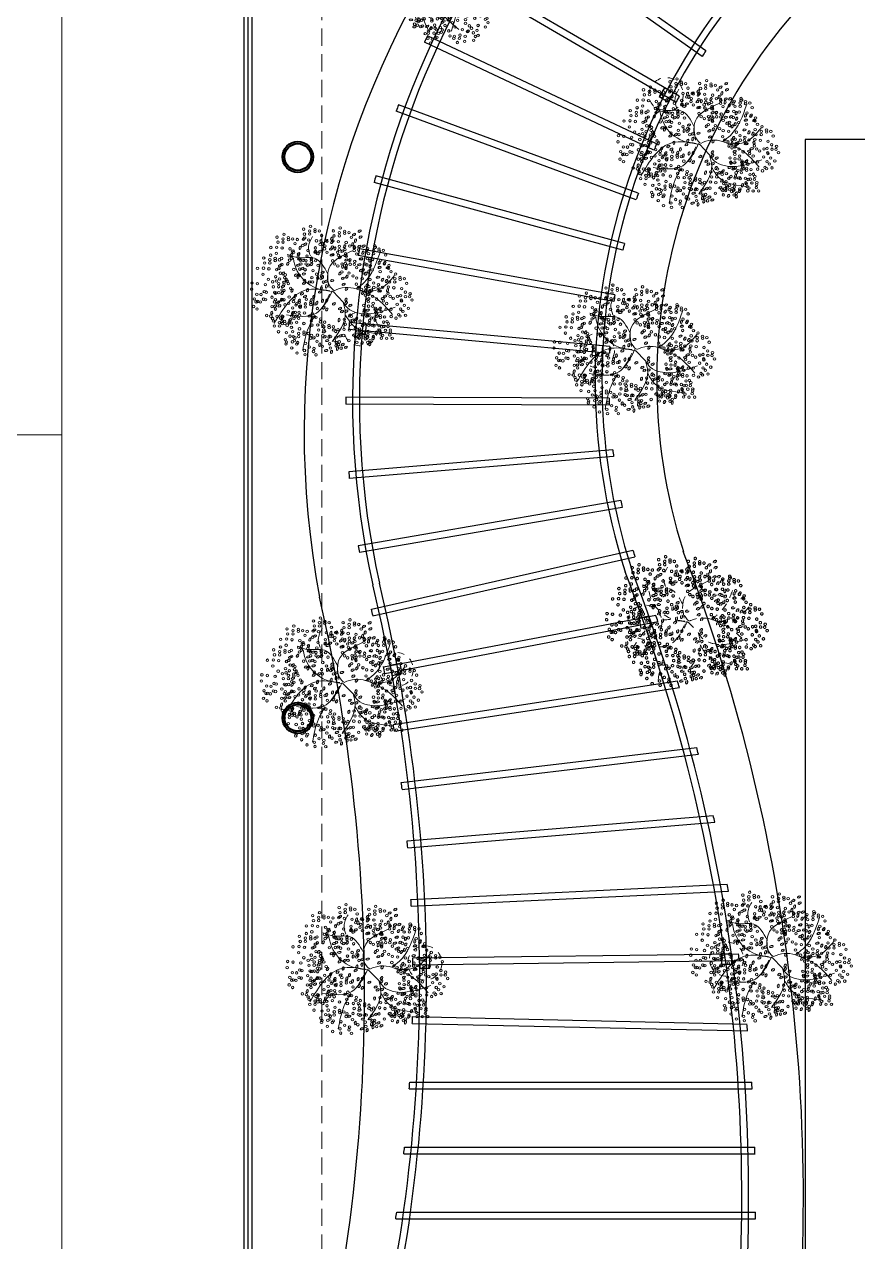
# Model space of a CAD drawing. Header units: metres. Extents: x 28 to 148, y 23 to 113.
# Drawn here: x 73.47 to 85.65, y 52.92 to 70.72 of the extents above; entities that cross this region are included whole.
import ezdxf

# ---------------------------------------------------------------- set-up
doc = ezdxf.new("R2010")
doc.units = ezdxf.units.M
doc.linetypes.add('DASHED2', pattern=[0.375, 0.25, -0.125])
doc.linetypes.add('HIDDEN2', pattern=[0.1875, 0.125, -0.0625])
for name, color, linetype, lineweight in [('04', 135, 'Continuous', 40), ('0_Pluma_Nº__1', 8, 'Continuous', 9), ('0_Pluma_Nº__2', 250, 'Continuous', 20), ('DWGAUTOCAD.COM', 7, 'Continuous', 0), ('Proyeccciones', 1, 'DASHED2', 18), ('proyecciones', 1, 'DASHED2', 5)]:
    doc.layers.add(name, color=color, linetype=linetype, lineweight=lineweight)

# ---------------------------------------------------------------- blocks, each defined once
blk = doc.blocks.new('A$C2ECE247B')
h = blk.add_hatch(color=6)
h.set_gradient(color1=(255, 0, 255), color2=(255, 127, 223), rotation=180, centered=1, tint=1, name='INVSPHERICAL')
edge = h.paths.add_edge_path()
edge.add_ellipse((2.573, 1.381), major_axis=(-0.0583, -0.0025), ratio=0.578492, start_angle=0, end_angle=360, ccw=False)
edge = h.paths.add_edge_path()
edge.add_ellipse((2.69, 1.466), major_axis=(-0.0521, -0.0262), ratio=0.578492, start_angle=0, end_angle=360, ccw=False)
edge = h.paths.add_edge_path()
edge.add_ellipse((2.361, 1.263), major_axis=(-0.0377, -0.0445), ratio=0.578492, start_angle=0, end_angle=360, ccw=False)
edge = h.paths.add_edge_path()
edge.add_ellipse((2.855, 1.253), major_axis=(-0.0583, -0.0025), ratio=0.578492, start_angle=0, end_angle=360, ccw=False)
edge = h.paths.add_edge_path()
edge.add_ellipse((2.094, 3.168), major_axis=(-0.0546, 0.0205), ratio=0.578492, start_angle=0, end_angle=360, ccw=False)
edge = h.paths.add_edge_path()
edge.add_ellipse((2.035, 2.867), major_axis=(-0.0521, -0.0262), ratio=0.578492, start_angle=0, end_angle=360, ccw=False)
edge = h.paths.add_edge_path()
edge.add_ellipse((1.85, 3.126), major_axis=(-0.0521, -0.0262), ratio=0.578492, start_angle=0, end_angle=360, ccw=False)
edge = h.paths.add_edge_path()
edge.add_ellipse((1.989, 3.049), major_axis=(-0.0546, 0.0205), ratio=0.578492, start_angle=0, end_angle=360, ccw=False)
edge = h.paths.add_edge_path()
edge.add_ellipse((1.831, 2.33), major_axis=(-0.0521, -0.0262), ratio=0.578492, start_angle=0, end_angle=360, ccw=False)
edge = h.paths.add_edge_path()
edge.add_ellipse((1.673, 2.454), major_axis=(-0.0521, -0.0262), ratio=0.578492, start_angle=0, end_angle=360, ccw=False)
edge = h.paths.add_edge_path()
edge.add_ellipse((1.556, 2.369), major_axis=(-0.0583, -0.0025), ratio=0.578492, start_angle=0, end_angle=360, ccw=False)
edge = h.paths.add_edge_path()
edge.add_ellipse((1.588, 2.619), major_axis=(-0.0583, -0.0025), ratio=0.578492, start_angle=0, end_angle=360, ccw=False)
edge = h.paths.add_edge_path()
edge.add_ellipse((1.921, 2.717), major_axis=(-0.0377, -0.0445), ratio=0.578492, start_angle=0, end_angle=360, ccw=False)
edge = h.paths.add_edge_path()
edge.add_ellipse((1.347, 2.658), major_axis=(-0.0546, 0.0205), ratio=0.578492, start_angle=0, end_angle=360, ccw=False)
edge = h.paths.add_edge_path()
edge.add_ellipse((1.747, 1.646), major_axis=(-0.0583, -0.0025), ratio=0.578492, start_angle=0, end_angle=360, ccw=False)
edge = h.paths.add_edge_path()
edge.add_ellipse((1.636, 1.6), major_axis=(-0.0546, 0.0205), ratio=0.578492, start_angle=0, end_angle=360, ccw=False)
edge = h.paths.add_edge_path()
edge.add_ellipse((1.461, 1.651), major_axis=(-0.0583, -0.0025), ratio=0.578492, start_angle=0, end_angle=360, ccw=False)
edge = h.paths.add_edge_path()
edge.add_ellipse((1.045, 1.48), major_axis=(-0.0377, -0.0445), ratio=0.578492, start_angle=0, end_angle=360, ccw=False)
edge = h.paths.add_edge_path()
edge.add_ellipse((1.009, 1.178), major_axis=(-0.0583, -0.0025), ratio=0.578492, start_angle=0, end_angle=360, ccw=False)
edge = h.paths.add_edge_path()
edge.add_ellipse((1.53, 1.44), major_axis=(-0.0546, 0.0205), ratio=0.578492, start_angle=0, end_angle=360, ccw=False)
edge = h.paths.add_edge_path()
edge.add_ellipse((1.673, 1.458), major_axis=(-0.0546, 0.0205), ratio=0.578492, start_angle=0, end_angle=360, ccw=False)
edge = h.paths.add_edge_path()
edge.add_ellipse((1.412, 1.211), major_axis=(-0.0521, -0.0262), ratio=0.578492, start_angle=0, end_angle=360, ccw=False)
edge = h.paths.add_edge_path()
edge.add_ellipse((1.247, 0.991), major_axis=(-0.0546, 0.0205), ratio=0.578492, start_angle=0, end_angle=360, ccw=False)
edge = h.paths.add_edge_path()
edge.add_ellipse((1.451, 0.958), major_axis=(-0.0377, -0.0445), ratio=0.578492, start_angle=0, end_angle=360, ccw=False)
edge = h.paths.add_edge_path()
edge.add_ellipse((1.56, 0.985), major_axis=(-0.0377, -0.0445), ratio=0.578492, start_angle=0, end_angle=360, ccw=False)
edge = h.paths.add_edge_path()
edge.add_ellipse((1.04, 1.312), major_axis=(-0.0583, -0.0025), ratio=0.578492, start_angle=0, end_angle=360, ccw=False)
edge = h.paths.add_edge_path()
edge.add_ellipse((0.61, 1.371), major_axis=(-0.0521, -0.0262), ratio=0.578492, start_angle=0, end_angle=360, ccw=False)
edge = h.paths.add_edge_path()
edge.add_ellipse((0.525, 1.536), major_axis=(-0.0583, -0.0025), ratio=0.578492, start_angle=0, end_angle=360, ccw=False)
edge = h.paths.add_edge_path()
edge.add_ellipse((0.748, 1.606), major_axis=(-0.0377, -0.0445), ratio=0.578492, start_angle=0, end_angle=360, ccw=False)
edge = h.paths.add_edge_path()
edge.add_ellipse((1.15, 1.886), major_axis=(-0.0583, -0.0025), ratio=0.578492, start_angle=0, end_angle=360, ccw=False)
edge = h.paths.add_edge_path()
edge.add_ellipse((1.038, 1.839), major_axis=(-0.0546, 0.0205), ratio=0.578492, start_angle=0, end_angle=360, ccw=False)
edge = h.paths.add_edge_path()
edge.add_ellipse((0.863, 1.891), major_axis=(-0.0583, -0.0025), ratio=0.578492, start_angle=0, end_angle=360, ccw=False)
edge = h.paths.add_edge_path()
edge.add_ellipse((0.622, 1.694), major_axis=(-0.0546, 0.0205), ratio=0.578492, start_angle=0, end_angle=360, ccw=False)
edge = h.paths.add_edge_path()
edge.add_ellipse((3.446, 1.636), major_axis=(-0.0377, -0.0445), ratio=0.578492, start_angle=0, end_angle=360, ccw=False)
edge = h.paths.add_edge_path()
edge.add_ellipse((2.913, 1.85), major_axis=(-0.0546, 0.0205), ratio=0.578492, start_angle=0, end_angle=360, ccw=False)
edge = h.paths.add_edge_path()
edge.add_ellipse((2.811, 2.767), major_axis=(-0.0546, 0.0205), ratio=0.578492, start_angle=0, end_angle=360, ccw=False)
edge = h.paths.add_edge_path()
edge.add_ellipse((2.826, 2.493), major_axis=(-0.0583, -0.0025), ratio=0.578492, start_angle=0, end_angle=360, ccw=False)
edge = h.paths.add_edge_path()
edge.add_ellipse((2.825, 2.376), major_axis=(-0.0583, -0.0025), ratio=0.578492, start_angle=0, end_angle=360, ccw=False)
edge = h.paths.add_edge_path()
edge.add_ellipse((3.267, 2.611), major_axis=(-0.0377, -0.0445), ratio=0.578492, start_angle=0, end_angle=360, ccw=False)
edge = h.paths.add_edge_path()
edge.add_ellipse((3.299, 2.752), major_axis=(-0.0377, -0.0445), ratio=0.578492, start_angle=0, end_angle=360, ccw=False)
edge = h.paths.add_edge_path()
edge.add_ellipse((3.55, 1.847), major_axis=(-0.0583, -0.0025), ratio=0.578492, start_angle=0, end_angle=360, ccw=False)
edge = h.paths.add_edge_path()
edge.add_ellipse((3.501, 2.075), major_axis=(-0.0377, -0.0445), ratio=0.578492, start_angle=0, end_angle=360, ccw=False)
edge = h.paths.add_edge_path()
edge.add_ellipse((3.633, 1.969), major_axis=(-0.0521, -0.0262), ratio=0.578492, start_angle=0, end_angle=360, ccw=False)
edge = h.paths.add_edge_path()
edge.add_ellipse((3.284, 1.829), major_axis=(-0.0377, -0.0445), ratio=0.578492, start_angle=0, end_angle=360, ccw=False)
edge = h.paths.add_edge_path()
edge.add_ellipse((2.203, 4.252), major_axis=(-0.0583, -0.0025), ratio=0.578492, start_angle=0, end_angle=360, ccw=False)
edge = h.paths.add_edge_path()
edge.add_ellipse((1.984, 4.241), major_axis=(-0.0583, -0.0025), ratio=0.578492, start_angle=0, end_angle=360, ccw=False)
edge = h.paths.add_edge_path()
edge.add_ellipse((1.89, 4.302), major_axis=(-0.0583, -0.0025), ratio=0.578492, start_angle=0, end_angle=360, ccw=False)
edge = h.paths.add_edge_path()
edge.add_ellipse((1.759, 4.327), major_axis=(-0.0521, -0.0262), ratio=0.578492, start_angle=0, end_angle=360, ccw=False)
edge = h.paths.add_edge_path()
edge.add_ellipse((1.747, 4.103), major_axis=(-0.0546, 0.0205), ratio=0.578492, start_angle=0, end_angle=360, ccw=False)
edge = h.paths.add_edge_path()
edge.add_ellipse((1.541, 4.179), major_axis=(-0.0546, 0.0205), ratio=0.578492, start_angle=0, end_angle=360, ccw=False)
edge = h.paths.add_edge_path()
edge.add_ellipse((1.354, 4.095), major_axis=(-0.0521, -0.0262), ratio=0.578492, start_angle=0, end_angle=360, ccw=False)
edge = h.paths.add_edge_path()
edge.add_ellipse((1.196, 4.219), major_axis=(-0.0521, -0.0262), ratio=0.578492, start_angle=0, end_angle=360, ccw=False)
edge = h.paths.add_edge_path()
edge.add_ellipse((1.873, 4.015), major_axis=(-0.0377, -0.0445), ratio=0.578492, start_angle=0, end_angle=360, ccw=False)
edge = h.paths.add_edge_path()
edge.add_ellipse((1.841, 3.874), major_axis=(-0.0377, -0.0445), ratio=0.578492, start_angle=0, end_angle=360, ccw=False)
edge = h.paths.add_edge_path()
edge.add_ellipse((2.059, 3.93), major_axis=(-0.0377, -0.0445), ratio=0.578492, start_angle=0, end_angle=360, ccw=False)
edge = h.paths.add_edge_path()
edge.add_ellipse((2.682, 4.022), major_axis=(-0.0546, 0.0205), ratio=0.578492, start_angle=0, end_angle=360, ccw=False)
edge = h.paths.add_edge_path()
edge.add_ellipse((2.493, 4.422), major_axis=(-0.0521, -0.0262), ratio=0.578492, start_angle=0, end_angle=360, ccw=False)
edge = h.paths.add_edge_path()
edge.add_ellipse((2.382, 4.439), major_axis=(-0.0521, -0.0262), ratio=0.578492, start_angle=0, end_angle=360, ccw=False)
edge = h.paths.add_edge_path()
edge.add_ellipse((2.552, 4.216), major_axis=(-0.0583, -0.0025), ratio=0.578492, start_angle=0, end_angle=360, ccw=False)
edge = h.paths.add_edge_path()
edge.add_ellipse((2.383, 3.828), major_axis=(-0.0521, -0.0262), ratio=0.578492, start_angle=0, end_angle=360, ccw=False)
edge = h.paths.add_edge_path()
edge.add_ellipse((2.92, 4), major_axis=(-0.0521, -0.0262), ratio=0.578492, start_angle=0, end_angle=360, ccw=False)
edge = h.paths.add_edge_path()
edge.add_ellipse((2.162, 0.848), major_axis=(-0.0521, -0.0262), ratio=0.578492, start_angle=0, end_angle=360, ccw=False)
edge = h.paths.add_edge_path()
edge.add_ellipse((2.487, 0.82), major_axis=(-0.0377, -0.0445), ratio=0.578492, start_angle=0, end_angle=360, ccw=False)
edge = h.paths.add_edge_path()
edge.add_ellipse((2.641, 0.593), major_axis=(-0.0546, 0.0205), ratio=0.578492, start_angle=0, end_angle=360, ccw=False)
edge = h.paths.add_edge_path()
edge.add_ellipse((2.848, 0.578), major_axis=(-0.0583, -0.0025), ratio=0.578492, start_angle=0, end_angle=360, ccw=False)
edge = h.paths.add_edge_path()
edge.add_ellipse((2.605, 1.631), major_axis=(-0.0583, -0.0025), ratio=0.578492, start_angle=0, end_angle=360, ccw=False)
edge = h.paths.add_edge_path()
edge.add_ellipse((2.329, 1.122), major_axis=(-0.0377, -0.0445), ratio=0.578492, start_angle=0, end_angle=360, ccw=False)
edge = h.paths.add_edge_path()
edge.add_ellipse((2.143, 1.207), major_axis=(-0.0377, -0.0445), ratio=0.578492, start_angle=0, end_angle=360, ccw=False)
edge = h.paths.add_edge_path()
edge.add_ellipse((1.887, 0.887), major_axis=(-0.0583, -0.0025), ratio=0.578492, start_angle=0, end_angle=360, ccw=False)
edge = h.paths.add_edge_path()
edge.add_ellipse((2.107, 0.898), major_axis=(-0.0583, -0.0025), ratio=0.578492, start_angle=0, end_angle=360, ccw=False)
edge = h.paths.add_edge_path()
edge.add_ellipse((2.012, 0.959), major_axis=(-0.0583, -0.0025), ratio=0.578492, start_angle=0, end_angle=360, ccw=False)
edge = h.paths.add_edge_path()
edge.add_ellipse((1.82, 1.387), major_axis=(-0.0521, -0.0262), ratio=0.578492, start_angle=0, end_angle=360, ccw=False)
edge = h.paths.add_edge_path()
edge.add_ellipse((2.492, 0.949), major_axis=(-0.0546, 0.0205), ratio=0.578492, start_angle=0, end_angle=360, ccw=False)
edge = h.paths.add_edge_path()
edge.add_ellipse((2.316, 2.892), major_axis=(-0.0546, 0.0205), ratio=0.578492, start_angle=0, end_angle=360, ccw=False)
edge = h.paths.add_edge_path()
edge.add_ellipse((2.447, 2.863), major_axis=(-0.0521, -0.0262), ratio=0.578492, start_angle=0, end_angle=360, ccw=False)
edge = h.paths.add_edge_path()
edge.add_ellipse((2.343, 3.33), major_axis=(-0.0521, -0.0262), ratio=0.578492, start_angle=0, end_angle=360, ccw=False)
edge = h.paths.add_edge_path()
edge.add_ellipse((1.261, 2.571), major_axis=(-0.0583, -0.0025), ratio=0.578492, start_angle=0, end_angle=360, ccw=False)
edge = h.paths.add_edge_path()
edge.add_ellipse((1.041, 2.56), major_axis=(-0.0583, -0.0025), ratio=0.578492, start_angle=0, end_angle=360, ccw=False)
edge = h.paths.add_edge_path()
edge.add_ellipse((1.145, 2.075), major_axis=(-0.0521, -0.0262), ratio=0.578492, start_angle=0, end_angle=360, ccw=False)
edge = h.paths.add_edge_path()
edge.add_ellipse((0.902, 2.082), major_axis=(-0.0521, -0.0262), ratio=0.578492, start_angle=0, end_angle=360, ccw=False)
edge = h.paths.add_edge_path()
edge.add_ellipse((0.711, 1.997), major_axis=(-0.0546, 0.0205), ratio=0.578492, start_angle=0, end_angle=360, ccw=False)
edge = h.paths.add_edge_path()
edge.add_ellipse((0.598, 2.497), major_axis=(-0.0546, 0.0205), ratio=0.578492, start_angle=0, end_angle=360, ccw=False)
edge = h.paths.add_edge_path()
edge.add_ellipse((0.495, 2.531), major_axis=(-0.0521, -0.0262), ratio=0.578492, start_angle=0, end_angle=360, ccw=False)
edge = h.paths.add_edge_path()
edge.add_ellipse((0.411, 2.414), major_axis=(-0.0521, -0.0262), ratio=0.578492, start_angle=0, end_angle=360, ccw=False)
edge = h.paths.add_edge_path()
edge.add_ellipse((0.487, 2.252), major_axis=(-0.0583, -0.0025), ratio=0.578492, start_angle=0, end_angle=360, ccw=False)
edge = h.paths.add_edge_path()
edge.add_ellipse((0.612, 2.325), major_axis=(-0.0583, -0.0025), ratio=0.578492, start_angle=0, end_angle=360, ccw=False)
edge = h.paths.add_edge_path()
edge.add_ellipse((0.814, 2.273), major_axis=(-0.0377, -0.0445), ratio=0.578492, start_angle=0, end_angle=360, ccw=False)
edge = h.paths.add_edge_path()
edge.add_ellipse((1.008, 2.22), major_axis=(-0.0377, -0.0445), ratio=0.578492, start_angle=0, end_angle=360, ccw=False)
edge = h.paths.add_edge_path()
edge.add_ellipse((1.392, 3.686), major_axis=(-0.0583, -0.0025), ratio=0.578492, start_angle=0, end_angle=360, ccw=False)
edge = h.paths.add_edge_path()
edge.add_ellipse((1.206, 3.162), major_axis=(-0.0521, -0.0262), ratio=0.578492, start_angle=0, end_angle=360, ccw=False)
edge = h.paths.add_edge_path()
edge.add_ellipse((1.048, 3.286), major_axis=(-0.0521, -0.0262), ratio=0.578492, start_angle=0, end_angle=360, ccw=False)
edge = h.paths.add_edge_path()
edge.add_ellipse((0.967, 3.184), major_axis=(-0.0546, 0.0205), ratio=0.578492, start_angle=0, end_angle=360, ccw=False)
edge = h.paths.add_edge_path()
edge.add_ellipse((1.061, 3.609), major_axis=(-0.0546, 0.0205), ratio=0.578492, start_angle=0, end_angle=360, ccw=False)
edge = h.paths.add_edge_path()
edge.add_ellipse((0.998, 3.702), major_axis=(-0.0546, 0.0205), ratio=0.578492, start_angle=0, end_angle=360, ccw=False)
edge = h.paths.add_edge_path()
edge.add_ellipse((0.89, 3.567), major_axis=(-0.0521, -0.0262), ratio=0.578492, start_angle=0, end_angle=360, ccw=False)
edge = h.paths.add_edge_path()
edge.add_ellipse((0.744, 3.439), major_axis=(-0.0583, -0.0025), ratio=0.578492, start_angle=0, end_angle=360, ccw=False)
edge = h.paths.add_edge_path()
edge.add_ellipse((0.838, 3.378), major_axis=(-0.0583, -0.0025), ratio=0.578492, start_angle=0, end_angle=360, ccw=False)
edge = h.paths.add_edge_path()
edge.add_ellipse((1.405, 3.576), major_axis=(-0.0377, -0.0445), ratio=0.578492, start_angle=0, end_angle=360, ccw=False)
edge = h.paths.add_edge_path()
edge.add_ellipse((1.296, 3.548), major_axis=(-0.0377, -0.0445), ratio=0.578492, start_angle=0, end_angle=360, ccw=False)
edge = h.paths.add_edge_path()
edge.add_ellipse((2.217, 3.628), major_axis=(-0.0377, -0.0445), ratio=0.578492, start_angle=0, end_angle=360, ccw=False)
edge = h.paths.add_edge_path()
edge.add_ellipse((1.892, 3.656), major_axis=(-0.0521, -0.0262), ratio=0.578492, start_angle=0, end_angle=360, ccw=False)
edge = h.paths.add_edge_path()
edge.add_ellipse((2.087, 3.756), major_axis=(-0.0521, -0.0262), ratio=0.578492, start_angle=0, end_angle=360, ccw=False)
edge = h.paths.add_edge_path()
edge.add_ellipse((1.653, 3.678), major_axis=(-0.0546, 0.0205), ratio=0.578492, start_angle=0, end_angle=360, ccw=False)
edge = h.paths.add_edge_path()
edge.add_ellipse((1.806, 3.572), major_axis=(-0.0583, -0.0025), ratio=0.578492, start_angle=0, end_angle=360, ccw=False)
edge = h.paths.add_edge_path()
edge.add_ellipse((2.219, 2.002), major_axis=(-0.0583, -0.0025), ratio=0.578492, start_angle=0, end_angle=360, ccw=False)
edge = h.paths.add_edge_path()
edge.add_ellipse((2.314, 1.941), major_axis=(-0.0583, -0.0025), ratio=0.578492, start_angle=0, end_angle=360, ccw=False)
edge = h.paths.add_edge_path()
edge.add_ellipse((1.907, 2.169), major_axis=(-0.0583, -0.0025), ratio=0.578492, start_angle=0, end_angle=360, ccw=False)
edge = h.paths.add_edge_path()
edge.add_ellipse((2.574, 2.018), major_axis=(-0.0521, -0.0262), ratio=0.578492, start_angle=0, end_angle=360, ccw=False)
edge = h.paths.add_edge_path()
edge.add_ellipse((2.537, 1.794), major_axis=(-0.0521, -0.0262), ratio=0.578492, start_angle=0, end_angle=360, ccw=False)
edge = h.paths.add_edge_path()
edge.add_ellipse((2.621, 1.911), major_axis=(-0.0521, -0.0262), ratio=0.578492, start_angle=0, end_angle=360, ccw=False)
edge = h.paths.add_edge_path()
edge.add_ellipse((2.18, 2.781), major_axis=(-0.0546, 0.0205), ratio=0.578492, start_angle=0, end_angle=360, ccw=False)
edge = h.paths.add_edge_path()
edge.add_ellipse((0.212, 2.657), major_axis=(-0.0521, -0.0262), ratio=0.578492, start_angle=0, end_angle=360, ccw=False)
edge = h.paths.add_edge_path()
edge.add_ellipse((0.054, 2.781), major_axis=(-0.0521, -0.0262), ratio=0.578492, start_angle=0, end_angle=360, ccw=False)
edge = h.paths.add_edge_path()
edge.add_ellipse((0.25, 2.881), major_axis=(-0.0521, -0.0262), ratio=0.578492, start_angle=0, end_angle=360, ccw=False)
edge = h.paths.add_edge_path()
edge.add_ellipse((0.399, 2.741), major_axis=(-0.0546, 0.0205), ratio=0.578492, start_angle=0, end_angle=360, ccw=False)
edge = h.paths.add_edge_path()
edge.add_ellipse((0.542, 2.758), major_axis=(-0.0546, 0.0205), ratio=0.578492, start_angle=0, end_angle=360, ccw=False)
edge = h.paths.add_edge_path()
edge.add_ellipse((0.605, 2.665), major_axis=(-0.0546, 0.0205), ratio=0.578492, start_angle=0, end_angle=360, ccw=False)
edge = h.paths.add_edge_path()
edge.add_ellipse((2.651, 2.642), major_axis=(-0.0546, 0.0205), ratio=0.578492, start_angle=0, end_angle=360, ccw=False)
edge = h.paths.add_edge_path()
edge.add_ellipse((2.57, 2.531), major_axis=(-0.0546, 0.0205), ratio=0.578492, start_angle=0, end_angle=360, ccw=False)
edge = h.paths.add_edge_path()
edge.add_ellipse((2.547, 2.271), major_axis=(-0.0521, -0.0262), ratio=0.578492, start_angle=0, end_angle=360, ccw=False)
edge = h.paths.add_edge_path()
edge.add_ellipse((2.685, 2.954), major_axis=(-0.0546, 0.0205), ratio=0.578492, start_angle=0, end_angle=360, ccw=False)
edge = h.paths.add_edge_path()
edge.add_ellipse((2.478, 3.464), major_axis=(-0.0521, -0.0262), ratio=0.578492, start_angle=0, end_angle=360, ccw=False)
edge = h.paths.add_edge_path()
edge.add_ellipse((2.39, 3.741), major_axis=(-0.0546, 0.0205), ratio=0.578492, start_angle=0, end_angle=360, ccw=False)
edge = h.paths.add_edge_path()
edge.add_ellipse((2.607, 3.247), major_axis=(-0.0546, 0.0205), ratio=0.578492, start_angle=0, end_angle=360, ccw=False)
edge = h.paths.add_edge_path()
edge.add_ellipse((2.31, 1.781), major_axis=(-0.0521, -0.0262), ratio=0.578492, start_angle=0, end_angle=360, ccw=False)
edge = h.paths.add_edge_path()
edge.add_ellipse((0.746, 2.949), major_axis=(-0.0583, -0.0025), ratio=0.578492, start_angle=0, end_angle=360, ccw=False)
edge = h.paths.add_edge_path()
edge.add_ellipse((0.986, 2.769), major_axis=(-0.0377, -0.0445), ratio=0.578492, start_angle=0, end_angle=360, ccw=False)
edge = h.paths.add_edge_path()
edge.add_ellipse((0.912, 2.927), major_axis=(-0.0521, -0.0262), ratio=0.578492, start_angle=0, end_angle=360, ccw=False)
edge = h.paths.add_edge_path()
edge.add_ellipse((1.135, 2.893), major_axis=(-0.0521, -0.0262), ratio=0.578492, start_angle=0, end_angle=360, ccw=False)
edge = h.paths.add_edge_path()
edge.add_ellipse((1.097, 2.668), major_axis=(-0.0521, -0.0262), ratio=0.578492, start_angle=0, end_angle=360, ccw=False)
edge = h.paths.add_edge_path()
edge.add_ellipse((0.258, 2.073), major_axis=(-0.0521, -0.0262), ratio=0.578492, start_angle=0, end_angle=360, ccw=False)
edge = h.paths.add_edge_path()
edge.add_ellipse((2.829, 2.971), major_axis=(-0.0546, 0.0205), ratio=0.578492, start_angle=0, end_angle=360, ccw=False)
edge = h.paths.add_edge_path()
edge.add_ellipse((2.885, 3.676), major_axis=(-0.0583, -0.0025), ratio=0.578492, start_angle=0, end_angle=360, ccw=False)
edge = h.paths.add_edge_path()
edge.add_ellipse((2.832, 3.208), major_axis=(-0.0521, -0.0262), ratio=0.578492, start_angle=0, end_angle=360, ccw=False)
edge = h.paths.add_edge_path()
edge.add_ellipse((2.805, 3.342), major_axis=(-0.0521, -0.0262), ratio=0.578492, start_angle=0, end_angle=360, ccw=False)
edge = h.paths.add_edge_path()
edge.add_ellipse((2.936, 0.761), major_axis=(-0.0546, 0.0205), ratio=0.578492, start_angle=0, end_angle=360, ccw=False)
edge = h.paths.add_edge_path()
edge.add_ellipse((3.061, 0.574), major_axis=(-0.0546, 0.0205), ratio=0.578492, start_angle=0, end_angle=360, ccw=False)
edge = h.paths.add_edge_path()
edge.add_ellipse((3.174, 0.807), major_axis=(-0.0583, -0.0025), ratio=0.578492, start_angle=0, end_angle=360, ccw=False)
edge = h.paths.add_edge_path()
edge.add_ellipse((3.08, 1.174), major_axis=(-0.0521, -0.0262), ratio=0.578492, start_angle=0, end_angle=360, ccw=False)
edge = h.paths.add_edge_path()
edge.add_ellipse((3.063, 0.979), major_axis=(-0.0546, 0.0205), ratio=0.578492, start_angle=0, end_angle=360, ccw=False)
edge = h.paths.add_edge_path()
edge.add_ellipse((2.925, 1.041), major_axis=(-0.0546, 0.0205), ratio=0.578492, start_angle=0, end_angle=360, ccw=False)
edge = h.paths.add_edge_path()
edge.add_ellipse((3.539, 1.327), major_axis=(-0.0521, -0.0262), ratio=0.578492, start_angle=0, end_angle=360, ccw=False)
edge = h.paths.add_edge_path()
edge.add_ellipse((3.566, 1.193), major_axis=(-0.0521, -0.0262), ratio=0.578492, start_angle=0, end_angle=360, ccw=False)
edge = h.paths.add_edge_path()
edge.add_ellipse((3.339, 1.542), major_axis=(-0.0521, -0.0262), ratio=0.578492, start_angle=0, end_angle=360, ccw=False)
edge = h.paths.add_edge_path()
edge.add_ellipse((3.934, 1.52), major_axis=(-0.0546, 0.0205), ratio=0.578492, start_angle=0, end_angle=360, ccw=False)
edge = h.paths.add_edge_path()
edge.add_ellipse((3.684, 1.502), major_axis=(-0.0546, 0.0205), ratio=0.578492, start_angle=0, end_angle=360, ccw=False)
edge = h.paths.add_edge_path()
edge.add_ellipse((3.747, 1.409), major_axis=(-0.0546, 0.0205), ratio=0.578492, start_angle=0, end_angle=360, ccw=False)
edge = h.paths.add_edge_path()
edge.add_ellipse((3.581, 1.536), major_axis=(-0.0521, -0.0262), ratio=0.578492, start_angle=0, end_angle=360, ccw=False)
edge = h.paths.add_edge_path()
edge.add_ellipse((3.121, 3.911), major_axis=(-0.0583, -0.0025), ratio=0.578492, start_angle=0, end_angle=360, ccw=False)
edge = h.paths.add_edge_path()
edge.add_ellipse((3.227, 4.083), major_axis=(-0.0521, -0.0262), ratio=0.578492, start_angle=0, end_angle=360, ccw=False)
edge = h.paths.add_edge_path()
edge.add_ellipse((3.539, 3.13), major_axis=(-0.0521, -0.0262), ratio=0.578492, start_angle=0, end_angle=360, ccw=False)
edge = h.paths.add_edge_path()
edge.add_ellipse((2.978, 3.498), major_axis=(-0.0583, -0.0025), ratio=0.578492, start_angle=0, end_angle=360, ccw=False)
edge = h.paths.add_edge_path()
edge.add_ellipse((3.042, 3.303), major_axis=(-0.0583, -0.0025), ratio=0.578492, start_angle=0, end_angle=360, ccw=False)
edge = h.paths.add_edge_path()
edge.add_ellipse((3.327, 3.802), major_axis=(-0.0377, -0.0445), ratio=0.578492, start_angle=0, end_angle=360, ccw=False)
edge = h.paths.add_edge_path()
edge.add_ellipse((3.186, 3.184), major_axis=(-0.0521, -0.0262), ratio=0.578492, start_angle=0, end_angle=360, ccw=False)
edge = h.paths.add_edge_path()
edge.add_ellipse((3.915, 3.442), major_axis=(-0.0583, -0.0025), ratio=0.578492, start_angle=0, end_angle=360, ccw=False)
edge = h.paths.add_edge_path()
edge.add_ellipse((3.791, 3.486), major_axis=(-0.0583, -0.0025), ratio=0.578492, start_angle=0, end_angle=360, ccw=False)
edge = h.paths.add_edge_path()
edge.add_ellipse((3.527, 3.77), major_axis=(-0.0521, -0.0262), ratio=0.578492, start_angle=0, end_angle=360, ccw=False)
edge = h.paths.add_edge_path()
edge.add_ellipse((3.611, 3.888), major_axis=(-0.0521, -0.0262), ratio=0.578492, start_angle=0, end_angle=360, ccw=False)
edge = h.paths.add_edge_path()
edge.add_ellipse((3.857, 3.871), major_axis=(-0.0546, 0.0205), ratio=0.578492, start_angle=0, end_angle=360, ccw=False)
edge = h.paths.add_edge_path()
edge.add_ellipse((3.48, 3.877), major_axis=(-0.0521, -0.0262), ratio=0.578492, start_angle=0, end_angle=360, ccw=False)
edge = h.paths.add_edge_path()
edge.add_ellipse((3.734, 3.23), major_axis=(-0.0521, -0.0262), ratio=0.578492, start_angle=0, end_angle=360, ccw=False)
edge = h.paths.add_edge_path()
edge.add_ellipse((3.512, 3.264), major_axis=(-0.0521, -0.0262), ratio=0.578492, start_angle=0, end_angle=360, ccw=False)
edge = h.paths.add_edge_path()
edge.add_ellipse((3.848, 2.259), major_axis=(-0.0521, -0.0262), ratio=0.578492, start_angle=0, end_angle=360, ccw=False)
edge = h.paths.add_edge_path()
edge.add_ellipse((3.936, 1.976), major_axis=(-0.0546, 0.0205), ratio=0.578492, start_angle=0, end_angle=360, ccw=False)
edge = h.paths.add_edge_path()
edge.add_ellipse((3.99, 1.692), major_axis=(-0.0377, -0.0445), ratio=0.578492, start_angle=0, end_angle=360, ccw=False)
edge = h.paths.add_edge_path()
edge.add_ellipse((3.696, 1.833), major_axis=(-0.0377, -0.0445), ratio=0.578492, start_angle=0, end_angle=360, ccw=False)
at = {"color": 32}
for p, q in [((2.225, 2.503), (2.376, 2.929)), ((2.215, 2.503), (2.338, 2.039))]:
    blk.add_line(p, q, dxfattribs=at)
at = {"color": 64}
for centre in [(1.435, 4.862), (1.58, 4.808), (1.634, 5.007), (1.761, 4.898), (1.924, 4.844), (2.033, 5.007), (1.417, 4.536), (1.453, 4.681), (1.508, 4.644), (1.508, 4.391), (1.671, 4.753), (1.743, 4.445), (1.852, 4.681), (2.105, 4.753), (2.16, 4.518), (1.743, 4.119), (1.779, 4.282), (1.834, 4.083), (1.96, 4.354), (2.069, 4.264), (1.888, 3.956), (3.835, 2.814), (4.034, 2.959), (4.161, 2.851), (4.324, 2.796), (4.433, 2.959), (3.417, 2.364), (3.816, 2.364), (3.817, 2.488), (3.853, 2.633), (3.908, 2.597), (3.98, 2.76), (4.07, 2.706), (4.143, 2.398), (4.252, 2.633), (4.505, 2.706), (4.559, 2.47), (3.218, 2.219), (3.236, 2.038), (3.291, 2.002), (3.363, 2.165), (3.454, 2.111), (3.544, 2.256), (3.635, 2.038), (3.707, 2.201), (3.888, 2.111), (3.908, 2.343), (4.143, 2.071), (4.179, 2.234), (4.233, 2.035), (4.36, 2.307), (4.469, 2.216), (3.2, 1.893), (3.291, 1.748), (3.526, 1.803), (3.562, 1.64), (3.743, 1.712), (3.852, 1.621), (3.942, 1.875), (4.288, 1.908), (3.526, 1.476), (3.617, 1.44), (3.671, 1.313)]:
    blk.add_circle(centre, 0.0405, dxfattribs=at)
at = {"color": 66}
for centre in [(2.249, 4.881), (2.394, 4.826), (2.448, 5.026), (2.485, 4.772), (2.575, 4.917), (2.738, 4.863), (2.847, 5.026), (2.919, 4.772), (2.231, 4.554), (2.267, 4.699), (2.322, 4.663), (2.322, 4.409), (2.557, 4.464), (2.666, 4.699), (2.774, 4.373), (2.973, 4.536), (1.858, 3.988), (2.256, 3.988), (2.557, 4.138), (2.593, 4.301), (2.648, 4.101), (2.702, 3.975), (2.883, 4.283), (1.659, 3.843), (1.677, 3.662), (1.731, 3.626), (1.804, 3.789), (1.894, 3.735), (1.985, 3.88), (2.075, 3.662), (2.148, 3.825), (2.329, 3.735), (1.641, 3.517), (1.731, 3.372), (1.967, 3.427), (2.003, 3.264), (2.184, 3.336), (2.293, 3.245), (2.383, 3.499), (3.085, 3.272), (3.483, 3.272), (1.967, 3.101), (2.057, 3.064), (2.112, 2.937), (2.868, 2.8), (2.886, 3.127), (2.904, 2.945), (2.958, 2.909), (3.031, 3.072), (3.121, 3.018), (3.212, 3.163), (3.302, 2.945), (3.375, 3.109), (3.556, 3.018), (3.61, 2.782), (2.958, 2.655), (3.194, 2.71), (3.194, 2.384), (3.23, 2.547), (3.411, 2.619), (3.519, 2.529), (3.284, 2.347), (3.338, 2.221)]:
    blk.add_circle(centre, 0.0405, dxfattribs=at)
at = {"color": 68}
for centre in [(3.353, 4.931), (3.534, 4.84), (2.97, 4.373), (3.171, 4.532), (3.28, 4.768), (3.368, 4.373), (3.389, 4.441), (3.521, 4.482), (3.588, 4.605), (3.744, 4.373), (3.764, 4.598), (3.777, 4.457), (3.811, 4.495), (3.987, 4.488), (2.771, 4.228), (2.789, 4.047), (2.843, 4.011), (2.915, 4.174), (3.006, 4.119), (3.037, 3.972), (3.096, 4.264), (3.169, 4.012), (3.236, 4.135), (3.412, 4.128), (3.425, 3.987), (3.501, 3.978), (3.591, 4.264), (3.611, 4.332), (3.677, 3.971), (4, 4.347), (2.752, 3.902), (2.843, 3.757), (3.016, 3.903), (3.115, 3.648), (3.281, 3.747), (3.301, 3.815), (3.404, 3.63), (3.434, 3.856), (3.69, 3.83), (3.863, 3.659), (3.966, 3.838), (4.004, 3.749), (4.017, 3.967), (4.058, 3.682), (4.185, 3.573), (3.078, 3.485), (3.169, 3.449), (3.172, 3.326), (3.223, 3.322), (3.3, 3.556), (3.364, 3.364), (3.441, 3.211), (3.53, 3.428), (3.607, 3.249), (3.774, 3.518), (3.799, 3.211), (3.841, 3.211), (3.859, 3.537), (3.877, 3.356), (3.931, 3.32), (3.94, 3.224), (3.979, 3.39), (4.004, 3.483), (4.094, 3.428), (4.275, 3.356), (3.453, 3.044), (3.633, 3.147), (3.697, 3.006), (3.812, 3.147), (3.931, 3.066), (4.167, 3.12), (4.167, 2.794), (4.203, 2.957), (4.384, 3.03), (4.493, 2.939), (4.257, 2.758), (4.311, 2.631)]:
    blk.add_circle(centre, 0.0405, dxfattribs=at)
at = {"color": 62}
for centre in [(0.957, 4.396), (1.356, 4.396), (0.758, 4.251), (0.776, 4.07), (0.83, 4.034), (0.903, 4.197), (0.993, 4.142), (1.084, 4.287), (1.174, 4.07), (1.247, 4.233), (1.428, 4.142), (0.74, 3.925), (0.83, 3.78), (1.066, 3.834), (1.102, 3.671), (1.283, 3.744), (1.392, 3.653), (1.482, 3.907), (1.066, 3.508), (1.156, 3.472), (1.211, 3.345), (2.603, 1.569), (2.802, 1.714), (2.929, 1.606), (3.2, 1.714), (2.584, 1.243), (2.621, 1.388), (2.675, 1.352), (2.747, 1.515), (2.838, 1.461), (3.019, 1.388), (3.092, 1.551), (3.273, 1.461), (3.327, 1.225), (2.07, 0.947), (2.088, 0.765), (2.215, 0.892), (2.269, 1.092), (2.305, 0.838), (2.396, 0.983), (2.486, 0.765), (2.559, 0.928), (2.667, 1.092), (2.675, 1.098), (2.74, 0.838), (2.91, 1.153), (2.91, 0.826), (2.947, 0.99), (3.001, 0.79), (3.128, 1.062), (3.236, 0.971), (2.052, 0.62), (2.142, 0.729), (2.142, 0.475), (2.378, 0.53), (2.414, 0.367), (2.595, 0.439), (2.794, 0.602), (3.055, 0.663), (2.378, 0.204), (2.468, 0.167), (2.523, 0.041), (2.704, 0.349)]:
    blk.add_circle(centre, 0.0405, dxfattribs=at)
at = {"color": 60}
for centre in [(0.301, 3.386), (0.319, 3.205), (0.373, 3.169), (0.446, 3.332), (0.5, 3.531), (0.536, 3.278), (0.627, 3.423), (0.718, 3.205), (0.79, 3.368), (0.899, 3.531), (0.971, 3.278), (0.283, 3.06), (0.373, 2.915), (0.609, 2.97), (0.645, 2.807), (0.826, 2.879), (0.831, 3.094), (0.922, 3.039), (0.935, 2.788), (1.025, 3.042), (1.103, 2.967), (1.175, 3.13), (1.356, 3.039), (1.409, 2.924), (1.411, 2.804), (0.609, 2.643), (0.699, 2.607), (0.754, 2.48), (0.994, 2.731), (0.994, 2.405), (1.03, 2.568), (1.085, 2.369), (1.152, 2.488), (1.211, 2.641), (1.281, 2.719), (1.32, 2.55), (1.345, 2.527), (1.421, 2.373), (1.511, 2.591), (0.215, 2.113), (0.36, 2.059), (0.414, 2.258), (0.451, 2.005), (0.541, 2.15), (0.704, 2.095), (0.813, 2.258), (0.885, 2.005), (1.083, 2.031), (1.139, 2.242), (1.174, 1.977), (1.428, 2.067), (1.434, 2.206), (1.609, 1.977), (0.197, 1.787), (0.233, 1.932), (0.288, 1.896), (0.288, 1.642), (0.523, 1.697), (0.632, 1.932), (0.74, 1.606), (0.939, 1.769), (1.246, 1.669), (1.355, 1.904), (1.464, 1.578), (1.533, 1.656), (1.661, 1.861), (1.663, 1.741), (0.523, 1.371), (0.559, 1.534), (0.614, 1.334), (0.668, 1.207), (0.849, 1.516), (0.854, 1.183), (1.246, 1.342), (1.253, 1.183), (1.283, 1.505), (1.337, 1.306), (1.391, 1.179), (1.405, 1.425), (1.572, 1.487), (1.597, 1.464), (1.674, 1.31), (1.763, 1.528), (1.863, 1.172), (1.899, 1.335), (2.021, 1.255), (2.08, 1.407), (2.189, 1.317), (2.213, 1.293), (0.655, 1.038), (0.673, 0.857), (0.728, 0.82), (0.8, 0.983), (0.891, 0.929), (0.981, 1.074), (1.072, 0.857), (1.144, 1.02), (1.325, 0.929), (1.378, 0.813), (1.621, 0.929), (1.634, 0.788), (1.686, 1.144), (1.916, 0.89), (1.953, 1.136), (1.954, 0.801), (1.967, 1.019), (2.008, 1.009), (2.29, 1.14), (2.303, 0.973), (2.586, 1.065), (2.821, 1.119), (2.821, 0.793), (2.858, 0.956), (2.98, 0.876), (3.039, 1.029), (3.108, 1.107), (0.637, 0.712), (0.728, 0.567), (0.963, 0.621), (0.999, 0.458), (1.121, 0.378), (1.18, 0.53), (1.249, 0.608), (1.289, 0.44), (1.313, 0.416), (1.379, 0.694), (1.48, 0.48), (1.723, 0.57), (1.813, 0.711), (1.928, 0.442), (2.177, 0.396), (2.213, 0.559), (2.335, 0.479), (2.394, 0.631), (2.503, 0.541), (2.527, 0.517), (2.604, 0.364), (2.912, 0.757), (2.966, 0.63), (0.963, 0.295), (1.054, 0.259), (1.108, 0.132), (1.39, 0.263), (1.403, 0.096), (1.557, 0.301), (1.582, 0.199), (1.646, 0.058), (1.749, 0.263), (1.762, 0.199), (1.89, 0.276), (2.267, 0.36), (2.322, 0.233), (2.617, 0.197)]:
    blk.add_circle(centre, 0.0405, dxfattribs=at)
at = {"color": 32}
for centre, radius, start, end in [((1.209, 3.23), 1.211, 329.0782, 52.6009), ((1.633, 2.438), 0.539, 6.8841, 70.9351), ((2.663, 1.678), 0.946, 121.5433, 166.6017), ((2.551, 4.829), 2.314, 261.4278, 278.5722)]:
    blk.add_arc(centre, radius, start, end, dxfattribs=at)
at = {"color": 200, "extrusion": (0, 0, -1)}
for centre, major_axis in [((2.382, 4.439), (-0.0521, -0.0262)), ((2.493, 4.422), (-0.0521, -0.0262)), ((1.196, 4.219), (-0.0521, -0.0262)), ((1.354, 4.095), (-0.0521, -0.0262)), ((1.759, 4.327), (-0.0521, -0.0262)), ((1.89, 4.302), (-0.0583, -0.0025)), ((1.984, 4.241), (-0.0583, -0.0025)), ((2.203, 4.252), (-0.0583, -0.0025)), ((2.552, 4.216), (-0.0583, -0.0025)), ((2.92, 4), (-0.0521, -0.0262)), ((3.227, 4.083), (-0.0521, -0.0262)), ((0.89, 3.567), (-0.0521, -0.0262)), ((1.392, 3.686), (-0.0583, -0.0025)), ((1.806, 3.572), (-0.0583, -0.0025)), ((1.892, 3.656), (-0.0521, -0.0262)), ((2.087, 3.756), (-0.0521, -0.0262)), ((2.383, 3.828), (-0.0521, -0.0262)), ((2.885, 3.676), (-0.0583, -0.0025)), ((3.121, 3.911), (-0.0583, -0.0025)), ((3.48, 3.877), (-0.0521, -0.0262)), ((3.527, 3.77), (-0.0521, -0.0262)), ((3.611, 3.888), (-0.0521, -0.0262)), ((0.744, 3.439), (-0.0583, -0.0025)), ((0.838, 3.378), (-0.0583, -0.0025)), ((1.048, 3.286), (-0.0521, -0.0262)), ((1.206, 3.162), (-0.0521, -0.0262)), ((2.343, 3.33), (-0.0521, -0.0262)), ((2.478, 3.464), (-0.0521, -0.0262)), ((2.805, 3.342), (-0.0521, -0.0262)), ((2.832, 3.208), (-0.0521, -0.0262)), ((2.978, 3.498), (-0.0583, -0.0025)), ((3.042, 3.303), (-0.0583, -0.0025)), ((3.186, 3.184), (-0.0521, -0.0262)), ((3.512, 3.264), (-0.0521, -0.0262)), ((3.734, 3.23), (-0.0521, -0.0262)), ((3.791, 3.486), (-0.0583, -0.0025)), ((3.915, 3.442), (-0.0583, -0.0025)), ((0.054, 2.781), (-0.0521, -0.0262)), ((0.25, 2.881), (-0.0521, -0.0262)), ((0.746, 2.949), (-0.0583, -0.0025)), ((0.912, 2.927), (-0.0521, -0.0262)), ((1.135, 2.893), (-0.0521, -0.0262)), ((1.85, 3.126), (-0.0521, -0.0262)), ((2.035, 2.867), (-0.0521, -0.0262)), ((2.447, 2.863), (-0.0521, -0.0262)), ((3.539, 3.13), (-0.0521, -0.0262)), ((0.212, 2.657), (-0.0521, -0.0262)), ((0.411, 2.414), (-0.0521, -0.0262)), ((0.495, 2.531), (-0.0521, -0.0262)), ((1.041, 2.56), (-0.0583, -0.0025)), ((1.097, 2.668), (-0.0521, -0.0262)), ((1.261, 2.571), (-0.0583, -0.0025)), ((1.588, 2.619), (-0.0583, -0.0025)), ((1.673, 2.454), (-0.0521, -0.0262)), ((2.825, 2.376), (-0.0583, -0.0025)), ((2.826, 2.493), (-0.0583, -0.0025)), ((0.258, 2.073), (-0.0521, -0.0262)), ((0.487, 2.252), (-0.0583, -0.0025)), ((0.612, 2.325), (-0.0583, -0.0025)), ((0.902, 2.082), (-0.0521, -0.0262)), ((1.145, 2.075), (-0.0521, -0.0262)), ((1.556, 2.369), (-0.0583, -0.0025)), ((1.831, 2.33), (-0.0521, -0.0262)), ((1.907, 2.169), (-0.0583, -0.0025)), ((2.219, 2.002), (-0.0583, -0.0025)), ((2.547, 2.271), (-0.0521, -0.0262)), ((2.574, 2.018), (-0.0521, -0.0262)), ((3.633, 1.969), (-0.0521, -0.0262)), ((3.848, 2.259), (-0.0521, -0.0262)), ((0.863, 1.891), (-0.0583, -0.0025)), ((1.15, 1.886), (-0.0583, -0.0025)), ((1.461, 1.651), (-0.0583, -0.0025)), ((1.747, 1.646), (-0.0583, -0.0025)), ((2.31, 1.781), (-0.0521, -0.0262)), ((2.314, 1.941), (-0.0583, -0.0025)), ((2.537, 1.794), (-0.0521, -0.0262)), ((2.605, 1.631), (-0.0583, -0.0025)), ((2.621, 1.911), (-0.0521, -0.0262)), ((3.55, 1.847), (-0.0583, -0.0025)), ((0.525, 1.536), (-0.0583, -0.0025)), ((0.61, 1.371), (-0.0521, -0.0262)), ((1.009, 1.178), (-0.0583, -0.0025)), ((1.04, 1.312), (-0.0583, -0.0025)), ((1.412, 1.211), (-0.0521, -0.0262)), ((1.82, 1.387), (-0.0521, -0.0262)), ((2.573, 1.381), (-0.0583, -0.0025)), ((2.69, 1.466), (-0.0521, -0.0262)), ((2.855, 1.253), (-0.0583, -0.0025)), ((3.08, 1.174), (-0.0521, -0.0262)), ((3.339, 1.542), (-0.0521, -0.0262)), ((3.539, 1.327), (-0.0521, -0.0262)), ((3.566, 1.193), (-0.0521, -0.0262)), ((3.581, 1.536), (-0.0521, -0.0262)), ((1.887, 0.887), (-0.0583, -0.0025)), ((2.012, 0.959), (-0.0583, -0.0025)), ((2.107, 0.898), (-0.0583, -0.0025)), ((2.162, 0.848), (-0.0521, -0.0262)), ((3.174, 0.807), (-0.0583, -0.0025)), ((2.848, 0.578), (-0.0583, -0.0025))]:
    blk.add_ellipse(centre, major_axis=major_axis, ratio=0.578492, start_param=3.141593, end_param=9.424778, dxfattribs=at)
for centre, major_axis in [((1.541, 4.179), (-0.0546, 0.0205)), ((1.747, 4.103), (-0.0546, 0.0205)), ((1.873, 4.015), (-0.0377, -0.0445)), ((2.682, 4.022), (-0.0546, 0.0205)), ((0.998, 3.702), (-0.0546, 0.0205)), ((1.061, 3.609), (-0.0546, 0.0205)), ((1.405, 3.576), (-0.0377, -0.0445)), ((1.653, 3.678), (-0.0546, 0.0205)), ((1.841, 3.874), (-0.0377, -0.0445)), ((2.059, 3.93), (-0.0377, -0.0445)), ((2.217, 3.628), (-0.0377, -0.0445)), ((2.39, 3.741), (-0.0546, 0.0205)), ((3.327, 3.802), (-0.0377, -0.0445)), ((3.857, 3.871), (-0.0546, 0.0205)), ((0.967, 3.184), (-0.0546, 0.0205)), ((1.296, 3.548), (-0.0377, -0.0445)), ((2.094, 3.168), (-0.0546, 0.0205)), ((2.607, 3.247), (-0.0546, 0.0205)), ((0.986, 2.769), (-0.0377, -0.0445)), ((1.989, 3.049), (-0.0546, 0.0205)), ((2.18, 2.781), (-0.0546, 0.0205)), ((2.316, 2.892), (-0.0546, 0.0205)), ((2.685, 2.954), (-0.0546, 0.0205)), ((2.811, 2.767), (-0.0546, 0.0205)), ((2.829, 2.971), (-0.0546, 0.0205)), ((3.299, 2.752), (-0.0377, -0.0445)), ((0.399, 2.741), (-0.0546, 0.0205)), ((0.542, 2.758), (-0.0546, 0.0205)), ((0.598, 2.497), (-0.0546, 0.0205)), ((0.605, 2.665), (-0.0546, 0.0205)), ((1.347, 2.658), (-0.0546, 0.0205)), ((1.921, 2.717), (-0.0377, -0.0445)), ((2.57, 2.531), (-0.0546, 0.0205)), ((2.651, 2.642), (-0.0546, 0.0205)), ((3.267, 2.611), (-0.0377, -0.0445)), ((0.711, 1.997), (-0.0546, 0.0205)), ((0.814, 2.273), (-0.0377, -0.0445)), ((1.008, 2.22), (-0.0377, -0.0445)), ((3.501, 2.075), (-0.0377, -0.0445)), ((3.936, 1.976), (-0.0546, 0.0205)), ((0.622, 1.694), (-0.0546, 0.0205)), ((0.748, 1.606), (-0.0377, -0.0445)), ((1.038, 1.839), (-0.0546, 0.0205)), ((1.636, 1.6), (-0.0546, 0.0205)), ((2.913, 1.85), (-0.0546, 0.0205)), ((3.284, 1.829), (-0.0377, -0.0445)), ((3.446, 1.636), (-0.0377, -0.0445)), ((3.696, 1.833), (-0.0377, -0.0445)), ((3.99, 1.692), (-0.0377, -0.0445)), ((1.045, 1.48), (-0.0377, -0.0445)), ((1.53, 1.44), (-0.0546, 0.0205)), ((1.673, 1.458), (-0.0546, 0.0205)), ((2.143, 1.207), (-0.0377, -0.0445)), ((2.361, 1.263), (-0.0377, -0.0445)), ((3.684, 1.502), (-0.0546, 0.0205)), ((3.747, 1.409), (-0.0546, 0.0205)), ((3.934, 1.52), (-0.0546, 0.0205)), ((1.247, 0.991), (-0.0546, 0.0205)), ((1.451, 0.958), (-0.0377, -0.0445)), ((1.56, 0.985), (-0.0377, -0.0445)), ((2.329, 1.122), (-0.0377, -0.0445)), ((2.492, 0.949), (-0.0546, 0.0205)), ((2.487, 0.82), (-0.0377, -0.0445)), ((2.925, 1.041), (-0.0546, 0.0205)), ((2.936, 0.761), (-0.0546, 0.0205)), ((3.063, 0.979), (-0.0546, 0.0205)), ((2.641, 0.593), (-0.0546, 0.0205)), ((3.061, 0.574), (-0.0546, 0.0205))]:
    blk.add_ellipse(centre, major_axis=major_axis, ratio=0.578492, dxfattribs=at)
at = {"color": 32}
for points in [[(1.809, 2.948), (1.592, 3.592), (1.844, 4.047), (1.945, 4.425)], [(1.593, 3.751), (1.391, 3.946), (1.013, 4.022)], [(2.247, 2.608), (2.626, 3.289), (4.112, 3.618)], [(2.348, 2.557), (3.104, 2.608), (3.659, 3.416)], [(2.172, 2.684), (1.643, 3.012), (0.71, 2.633)], [(3.18, 2.608), (3.634, 2.583), (4.39, 2.355)], [(2.338, 2.039), (2.433, 1.802), (2.399, 1.447), (1.592, 0.487)], [(2.338, 2.039), (2.6, 1.8), (3.634, 1.674)], [(1.743, 1.901), (1.44, 1.784), (0.282, 1.851)], [(1.693, 1.674), (1.365, 1.245), (0.71, 1.043)], [(1.743, 1.901), (1.668, 1.194), (1.844, 0.437)], [(2.651, 1.775), (2.827, 1.371), (2.575, 0.412)]]:
    blk.add_spline(points, degree=3, dxfattribs=at)
blk = doc.blocks.new('CANCHA TOTAL')
at = {"layer": '0_Pluma_Nº__1'}
for p, q in [((865.482, -116.445), (865.482, -144.445)), ((865.482, -116.445), (865.482, -144.445)), ((865.482, -130.445), (880.482, -130.445))]:
    blk.add_line(p, q, dxfattribs=at)
blk = doc.blocks.new('A$Cc5122029')
at = {"layer": '04', "linetype": 'Continuous'}
for radius in [0.225, 0.195]:
    blk.add_circle((0, 0), radius, dxfattribs=at)

msp = doc.modelspace()

# ---------------------------------------------------------------- linework, layer by layer
at = {"color": 252, "true_color": 0x939598}
for p, q in [((76.804, 49.443), (76.804, 75.597)), ((76.683, 73.9), (76.683, 49.443)), ((76.743, 73.9), (76.743, 49.443))]:
    msp.add_line(p, q, dxfattribs=at)
for p, q in [((83.435, 70.331), (80.464, 72.43)), ((83.381, 70.247), (80.406, 72.348)), ((82.999, 69.575), (79.824, 71.426)), ((83.045, 69.664), (79.874, 71.512)), ((82.716, 68.968), (79.366, 70.547)), ((82.716, 68.968), (79.366, 70.547)), ((82.716, 68.968), (79.366, 70.547)), ((82.677, 68.875), (79.323, 70.456)), ((82.677, 68.875), (79.323, 70.456)), ((82.677, 68.875), (79.323, 70.456)), ((82.418, 68.153), (78.91, 69.446)), ((82.448, 68.249), (78.944, 69.54)), ((82.223, 67.414), (78.586, 68.404)), ((82.244, 67.512), (78.612, 68.501)), ((82.105, 66.763), (78.372, 67.437)), ((82.092, 66.663), (78.354, 67.338)), ((82.025, 65.907), (78.216, 66.256)), ((82.03, 66.007), (78.225, 66.356)), ((82.024, 65.15), (78.172, 65.166)), ((82.02, 65.25), (78.173, 65.266)), ((82.074, 64.497), (78.216, 64.175)), ((82.086, 64.398), (78.224, 64.076)), ((82.191, 63.754), (78.354, 63.093)), ((82.212, 63.656), (78.371, 62.995)), ((78.549, 62.167), (82.369, 63.03)), ((78.57, 62.069), (82.397, 62.934)), ((78.723, 61.327), (82.703, 62.082)), ((78.741, 61.229), (82.736, 61.987)), ((78.868, 60.483), (83.021, 61.121)), ((78.883, 60.384), (83.05, 61.024)), ((78.983, 59.634), (83.302, 60.144)), ((78.995, 59.534), (83.327, 60.046)), ((79.069, 58.781), (83.544, 59.152)), ((79.077, 58.681), (83.566, 59.053)), ((79.125, 57.926), (83.748, 58.147)), ((79.129, 57.826), (83.766, 58.047)), ((79.151, 57.069), (83.912, 57.13)), ((79.152, 56.969), (83.926, 57.03)), ((79.145, 56.112), (84.045, 56.004)), ((79.147, 56.212), (84.035, 56.104)), ((79.107, 55.255), (84.106, 55.255)), ((79.101, 55.155), (84.112, 55.155)), ((79.031, 54.305), (84.151, 54.305)), ((79.02, 54.205), (84.154, 54.205)), ((78.903, 53.255), (84.16, 53.255)), ((78.917, 53.355), (84.161, 53.355))]:
    msp.add_line(p, q)
for points in [[(82.883, 69.585), (82.959, 69.714), (82.829, 69.79), (82.753, 69.66)], [(78.46, 66.183), (78.474, 66.333), (78.324, 66.346), (78.311, 66.197)], [(81.917, 65.867), (81.931, 66.016), (81.781, 66.03), (81.768, 65.88)], [(82.631, 61.916), (82.603, 62.063), (82.456, 62.035), (82.484, 61.888)], [(78.997, 61.227), (78.969, 61.374), (78.821, 61.346), (78.849, 61.199)], [(83.813, 56.979), (83.811, 57.129), (83.661, 57.127), (83.663, 56.977)], [(79.403, 56.922), (79.401, 57.072), (79.251, 57.07), (79.253, 56.92)]]:
    msp.add_lwpolyline(points, close=True)
msp.add_lwpolyline([(114.885, 69.032), (84.886, 69.032), (84.886, 49.832), (114.885, 49.832), (114.885, 69.032)], dxfattribs=at)
for centre, radius, start, end in [((90.679, 65.215), 12.407, 119.766, 192.5286), ((90.679, 65.215), 12.307, 119.766, 192.5245), ((90.921, 65.51), 9.104, 126.4227, 197.903), ((90.921, 65.51), 9.004, 126.4402, 197.8853), ((90.679, 65.215), 12.507, 154.766, 155.2241), ((90.921, 65.51), 8.904, 147.2122, 147.8564), ((90.921, 65.51), 8.904, 152.1878, 152.832), ((90.679, 65.215), 12.507, 159.766, 160.2241), ((90.921, 65.51), 8.904, 157.145, 157.7892), ((90.679, 65.215), 12.507, 164.766, 165.2241), ((90.921, 65.51), 8.904, 162.0841, 162.7283), ((90.679, 65.215), 12.507, 169.766, 170.2241), ((90.921, 65.51), 8.904, 167.0056, 167.6497), ((90.921, 65.51), 8.904, 171.9099, 172.554), ((90.679, 65.215), 12.507, 174.766, 175.2241), ((90.921, 65.51), 8.904, 176.798, 177.4421), ((90.679, 65.215), 12.507, 179.766, 180.2241), ((90.921, 65.51), 8.904, 181.6706, 182.3146), ((90.921, 65.51), 8.904, 186.5288, 187.1727), ((90.679, 65.215), 12.507, 184.766, 185.2241), ((90.921, 65.51), 8.904, 191.3735, 192.0173), ((90.679, 65.215), 12.507, 189.766, 190.2241), ((90.921, 65.51), 8.904, 196.1685, 196.8134), ((58.572, 53.566), 25.389, 352.2072, 21.1123), ((58.572, 53.566), 25.489, 352.238, 21.1059), ((54.6, 56.753), 24.653, 344.4012, 13.5367), ((54.6, 56.753), 24.753, 344.4658, 13.5346), ((54.6, 56.753), 24.553, 12.5047, 12.7381), ((58.572, 53.566), 25.589, 19.213, 19.4395), ((54.6, 56.753), 24.553, 10.5047, 10.7381), ((58.572, 53.566), 25.589, 16.9463, 17.1726), ((54.6, 56.753), 24.553, 8.5047, 8.7381), ((58.572, 53.566), 25.589, 14.6694, 14.8955), ((54.6, 56.753), 24.553, 6.5047, 6.7381), ((58.572, 53.566), 25.589, 12.3827, 12.6087), ((54.6, 56.753), 24.553, 4.5047, 4.7381), ((58.572, 53.566), 25.589, 10.0866, 10.3124), ((54.6, 56.753), 24.553, 2.5047, 2.7381), ((58.572, 53.566), 25.589, 7.7813, 8.007), ((54.6, 56.753), 24.553, 0.5047, 0.7381), ((54.6, 56.753), 24.553, 358.5047, 358.7381), ((58.572, 53.566), 25.589, 5.4674, 5.693), ((54.6, 56.753), 24.553, 356.2701, 356.5039), ((58.572, 53.566), 25.589, 3.5613, 3.7857), ((54.6, 56.753), 24.553, 354.0452, 354.2797), ((58.572, 53.566), 25.589, 1.4321, 1.6561), ((54.6, 56.753), 24.553, 351.8112, 352.0469), ((58.572, 53.566), 25.589, 359.3048, 359.5287)]:
    msp.add_arc(centre, radius, start, end)
at = {"color": 9, "true_color": 0xc7c8ca}
for centre, radius, start, end in [((90.921, 65.51), 8.204, 126.5938, 197.733), ((90.706, 64.764), 13.143, 147.9871, 190.6146), ((58.572, 53.566), 26.289, 350.9769, 21.0554), ((52.53, 56.542), 25.916, 344.1009, 12.9331)]:
    msp.add_arc(centre, radius, start, end, dxfattribs=at)
at = {"layer": 'Proyeccciones', "color": 2}
msp.add_lwpolyline([(54.841, 78.903), (77.821, 78.903), (77.821, 50.527), (54.841, 50.527)], close=True, dxfattribs=at)
at = {"layer": 'proyecciones', "linetype": 'HIDDEN2', "ltscale": 0.5}
for centre in [(82.856, 69.687), (78.392, 66.265), (81.849, 65.948), (82.544, 61.976), (78.909, 61.286), (83.737, 57.053), (79.327, 56.996)]:
    msp.add_circle(centre, 0.25, dxfattribs=at)

# ---------------------------------------------------------------- block references
at = {"color": 2, "lineweight": 80}
for p in [(77.471, 68.777), (77.471, 60.577)]:
    msp.add_blockref('A$Cc5122029', p, dxfattribs=at)
at = {"layer": '0_Pluma_Nº__2', "xscale": -1}
msp.add_blockref('CANCHA TOTAL', (939.506, 195.16), dxfattribs=at)
at = {"layer": 'DWGAUTOCAD.COM', "xscale": -0.4440095022426745, "yscale": 0.4440095022426745, "zscale": 0.4440095022426745}
msp.add_blockref('A$C2ECE247B', (80.534, 70.424), dxfattribs=at)
at = {"layer": 'DWGAUTOCAD.COM', "xscale": -0.4440095022426744, "yscale": 0.4440095022426745, "zscale": 0.4440095022426745, "rotation": 58.85150422174733}
for p in [(84.802, 69.23), (79.446, 67.076), (83.866, 66.216), (79.59, 61.349), (85.866, 57.342), (79.966, 57.16)]:
    msp.add_blockref('A$C2ECE247B', p, dxfattribs=at)
at = {"layer": 'proyecciones', "linetype": 'HIDDEN2', "ltscale": 0.5, "xscale": -0.4440095022426744, "yscale": 0.4440095022426745, "zscale": 0.4440095022426745, "rotation": 58.85150422174733}
msp.add_blockref('A$C2ECE247B', (84.636, 62.245), dxfattribs=at)

doc.saveas('drawing.dxf')
